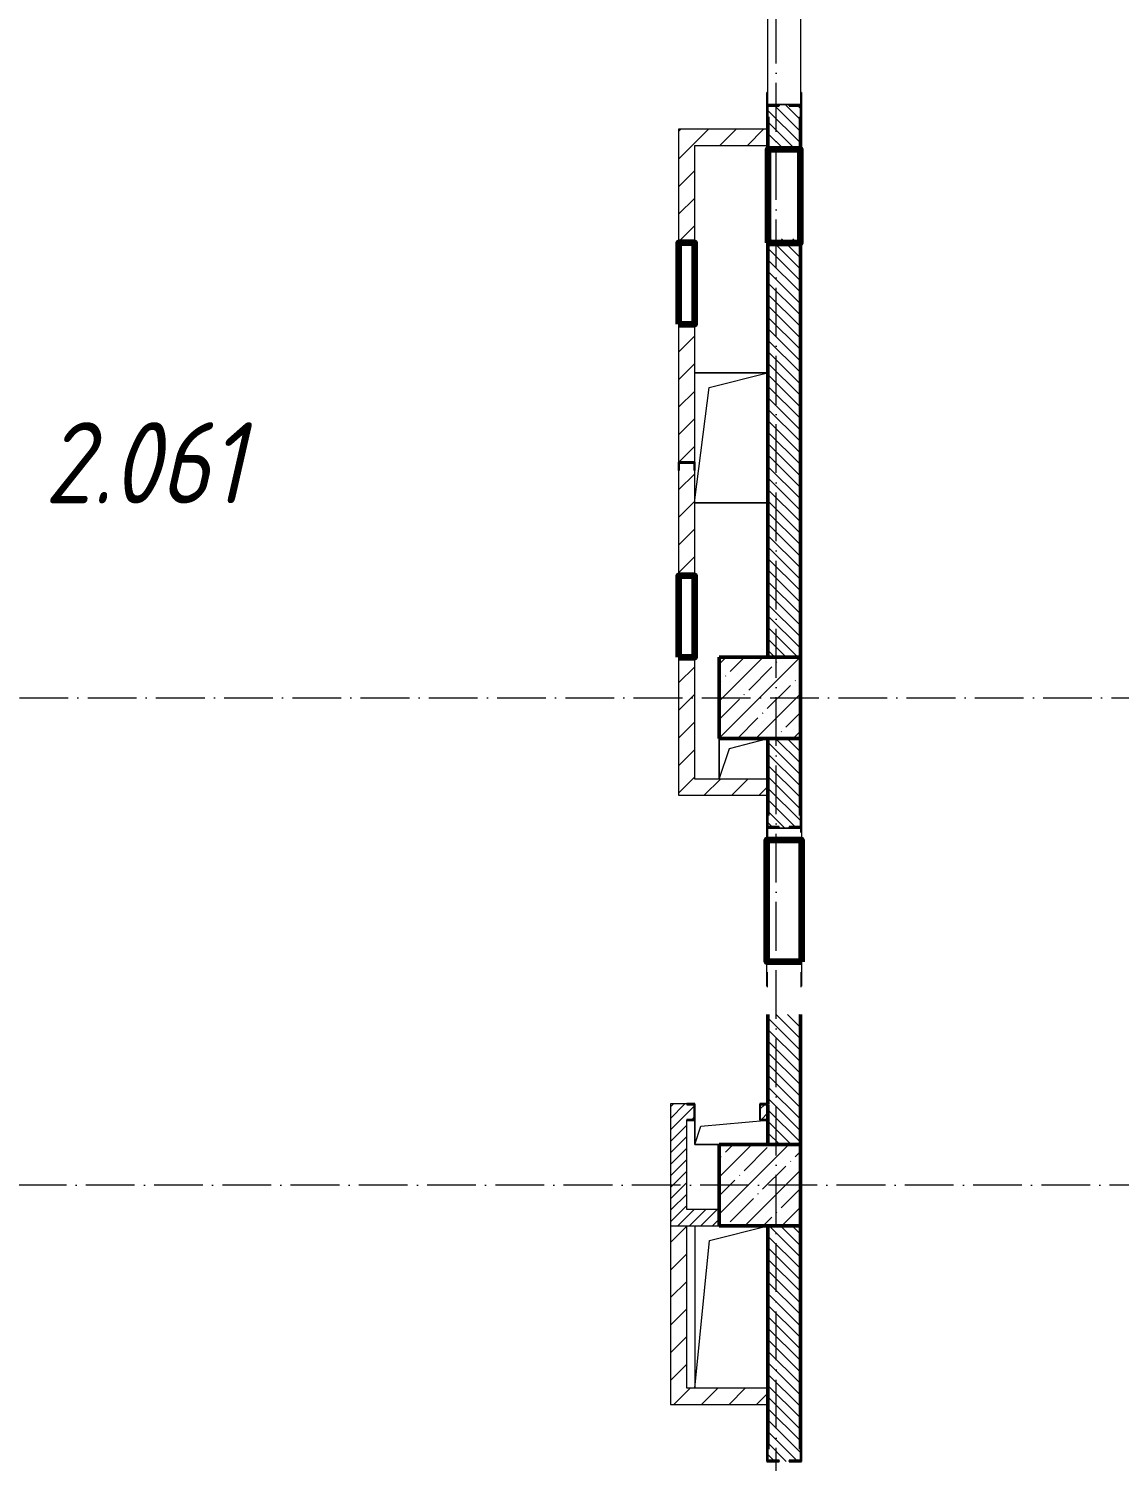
# Model space of a CAD drawing. Header units: millimetres. Extents: x -356862 to 418287, y 0 to 839748.
# Drawn here: x -14742 to -8028, y 480797 to 489616 of the extents above; entities that cross this region are included whole.
import ezdxf

# ---------------------------------------------------------------- set-up
doc = ezdxf.new("R2010")
doc.units = ezdxf.units.MM
doc.linetypes.add('50_200_ШТРИХ_1Т_ш5_п1_п1_', pattern=[700, 500, -100, 0, -100])
for name, color, linetype, lineweight in [('9.7) Заделка 956 шт', 6, 'Continuous', 158), ('A-FLOR-____-OTLN', 7, 'Continuous', 9), ('A-GENM-____-MCUT', 7, 'Continuous', 25), ('A-GENM-____-OTLN', 7, 'Continuous', 9), ('A-GENM-____-OTLN-1', 7, 'Continuous', 25), ('A-WALL-____-MCUT-2', 7, 'Continuous', 50), ('A-WALL-____-PATT-1', 7, 'Continuous', 9), ('A-WALL-FNSH-MCUT-1', 7, 'Continuous', 9), ('I-WALL-____-OTLN', 7, 'Continuous', 9), ('S-COLS-____-MCUT', 7, 'Continuous', 50), ('S-COLS-____-OTLN', 7, 'Continuous', 9), ('S-GRID-____-OTLN-1', 7, '50_200_ШТРИХ_1Т_ш5_п1_п1_', 9), ('Марки помещений', 7, 'Continuous', 9)]:
    doc.layers.add(name, color=color, linetype=linetype, lineweight=lineweight)
doc.styles.add('ISOCPEUR_I_3', font='isocpeui.ttf', dxfattribs={"width": 0.85, "height": 2.2})
pattern_1 = [(45, (-15591.663, 459015.94), (-35.35534, 35.35534), [])]
pattern_2 = [(45, (-15591.66, 459015.94), (-84.8528, 84.8528), [])]
pattern_3 = [(135, (-15591.663, 459015.94), (-35.35534, -35.35534), [])]

# ---------------------------------------------------------------- blocks, each defined once
blk = doc.blocks.new('BSC_Колонна _Прямоугольная - 500х500-V39-АР1_План отверстий 2 этажа в осях 1-64_А-ГГ')
at = {"layer": 'S-COLS-____-OTLN'}
h = blk.add_hatch(dxfattribs=at)
h.set_pattern_fill('FP_68', color=256, style=0, pattern_type=2)
h.set_pattern_definition([(45, (-5350, -26481.04), (-114.0493, 114.0493), []), (45, (-5235.95, -26481.04), (-114.0493, 114.0493), [201.613, -40.323, 3.353, -36.97])])
h.paths.add_polyline_path([(-250, -250), (250, -250), (250, 250), (-250, 250)], flags=0)
at = {"layer": 'S-COLS-____-MCUT'}
for p, q in [((250, 250), (-250, 250)), ((-250, 250), (-250, -250)), ((250, -250), (250, 250)), ((-250, -250), (250, -250))]:
    blk.add_line(p, q, dxfattribs=at)
blk = doc.blocks.new('BSC_Колонна _Прямоугольная - 500х500-V46-АР1_План отверстий 2 этажа в осях 1-64_А-ГГ')
at = {"layer": 'S-COLS-____-OTLN'}
h = blk.add_hatch(dxfattribs=at)
h.set_pattern_fill('FP_75', color=256, style=0, pattern_type=2)
h.set_pattern_definition([(45, (-5350, -23481.04), (-114.0493, 114.0493), []), (45, (-5235.95, -23481.04), (-114.0493, 114.0493), [201.613, -40.323, 3.353, -36.97])])
h.paths.add_polyline_path([(-250, -250), (250, -250), (250, 250), (-250, 250)], flags=0)
at = {"layer": 'S-COLS-____-MCUT'}
for p, q in [((250, 250), (-250, 250)), ((-250, 250), (-250, -250)), ((250, -250), (250, 250)), ((-250, -250), (250, -250))]:
    blk.add_line(p, q, dxfattribs=at)
blk = doc.blocks.new('154_Стойка_СКБ_Уголок - СМ-2480_200-28346303-АР1_План отверстий 2 этажа в осях 1-64_А-ГГ')
at = {"layer": 'A-GENM-____-MCUT'}
for p, q in [((125, 156), (125, 81)), ((200, 156), (125, 156)), ((131, 81), (131, 150)), ((131, 150), (200, 150)), ((200, 150), (200, 156)), ((125, 81), (131, 81)), ((131, 19), (125, 19)), ((125, 19), (125, -56)), ((131, -50), (131, 19)), ((125, -56), (200, -56)), ((200, -50), (131, -50)), ((200, -56), (200, -50))]:
    blk.add_line(p, q, dxfattribs=at)
blk = doc.blocks.new('Стойка_Влож_Полоса боковая - Полоса-28213942-АР1_План отверстий 2 этажа в осях 1-64_А-ГГ')
at = {"layer": 'A-GENM-____-OTLN'}
for p, q in [((-5, 60), (0, 60)), ((-5, -60), (-5, 60)), ((0, 31), (0, -31)), ((0, -60), (-5, -60))]:
    blk.add_line(p, q, dxfattribs=at)
blk = doc.blocks.new('Стойка_Влож_Уголок_Опорный - Уголок-28213941-АР1_План отверстий 2 этажа в осях 1-64_А-ГГ')
at = {"layer": 'A-GENM-____-OTLN'}
for p, q in [((-212, -6), (-212, 0)), ((0, 0), (0, -6)), ((-212, -75), (-212, -6)), ((-212, -6), (-206, -6)), ((-212, -75), (-206, -75)), ((-6, -6), (0, -6)), ((-6, -75), (0, -75)), ((0, -6), (0, -75))]:
    blk.add_line(p, q, dxfattribs=at)
blk = doc.blocks.new('154_Фахверк_СКБ_Швеллер - Тип_100_3960-28318856-АР1_План отверстий 2 этажа в осях 1-64_А-ГГ')
at = {"layer": 'A-GENM-____-MCUT'}
for p, q in [((175, 50), (125, 50)), ((125, 50), (125, -50)), ((128, 47), (175, 47)), ((128, -47), (128, 47)), ((175, 47), (175, 50)), ((125, -50), (175, -50)), ((175, -47), (128, -47)), ((175, -50), (175, -47))]:
    blk.add_line(p, q, dxfattribs=at)
blk = doc.blocks.new('154_Стойка_СКБ_Уголок - СМ-2480_200-V146-АР1_План отверстий 2 этажа в осях 1-64_А-ГГ')
at = {"layer": 'A-GENM-____-MCUT'}
for p, q in [((125, 156), (125, 150)), ((200, 156), (125, 156)), ((200, 150), (200, 156)), ((125, -50), (125, -56)), ((125, -56), (200, -56)), ((200, -56), (200, -50))]:
    blk.add_line(p, q, dxfattribs=at)
blk = doc.blocks.new('154_Фахверк_СКБ_Швеллер - Тип_100_3960_зеркало-29769493-АР1_План отверстий 2 этажа в осях 1-64_А-ГГ')
at = {"layer": 'A-GENM-____-MCUT'}
for p, q in [((175, 50), (125, 50)), ((125, 50), (125, -50)), ((128, 47), (175, 47)), ((128, -47), (128, 47)), ((175, 47), (175, 50)), ((125, -50), (175, -50)), ((175, -47), (128, -47)), ((175, -50), (175, -47))]:
    blk.add_line(p, q, dxfattribs=at)
blk = doc.blocks.new('AR_Отверстие прямоугольное _в плите_ - AR_Отверстие прямоугольное _в плите_-30459275-АР1_План отверстий 2 этажа в осях 1-64_А-ГГ')
at = {"layer": 'A-GENM-____-OTLN'}
for p, q in [((-225, 75), (-225, -75)), ((-225, -75), (-187.5, 37.5)), ((-187.5, 37.5), (225, 75)), ((-225, -75), (-75, -75))]:
    blk.add_line(p, q, dxfattribs=at)
blk = doc.blocks.new('AR_Отверстие прямоугольное _в плите_ - AR_Отверстие прямоугольное _в плите_-30552560-АР1_План отверстий 2 этажа в осях 1-64_А-ГГ')
at = {"layer": 'A-GENM-____-OTLN'}
for p, q in [((-225, 500), (-225, -500)), ((-135, 410), (225, 500)), ((-225, -500), (-135, 410))]:
    blk.add_line(p, q, dxfattribs=at)
blk = doc.blocks.new('AR_Отверстие прямоугольное _в плите_ - AR_Отверстие прямоугольное _в плите_-30552862-АР1_План отверстий 2 этажа в осях 1-64_А-ГГ')
at = {"layer": 'A-GENM-____-OTLN'}
for p, q in [((225, 400), (-222.7, 400)), ((-135, 310), (225, 400)), ((225, -400), (225, 400)), ((-222.7, -382), (-135, 310)), ((-222.7, -400), (225, -400))]:
    blk.add_line(p, q, dxfattribs=at)
blk = doc.blocks.new('AR_Отверстие прямоугольное _в плите_ - AR_Отверстие прямоугольное _в плите_-V189-АР1_План отверстий 2 этажа в осях 1-64_А-ГГ')
at = {"layer": 'A-GENM-____-OTLN'}
for p, q in [((-150, 125), (-150, -125)), ((-87.5, 62.5), (150, 125)), ((-150, -125), (-87.5, 62.5))]:
    blk.add_line(p, q, dxfattribs=at)
blk = doc.blocks.new('2этаж')
at = {"layer": 'S-GRID-____-OTLN-1', "color": 251, "ltscale": 0.6, "true_color": 0x636466}
for p, q in [((-10141.7, 454533.3), (-10141.7, 508896.9)), ((-20260.4, 485497), (11116.1, 485497)), ((11116.1, 482497), (-20260.4, 482497))]:
    blk.add_line(p, q, dxfattribs=at)

msp = doc.modelspace()

# ---------------------------------------------------------------- hatches: boundary and pattern name
at = {"layer": 'A-WALL-____-PATT-1'}
h = msp.add_hatch(dxfattribs=at)
h.set_pattern_fill('FP_6', color=256, style=0, pattern_type=2)
h.set_pattern_definition(pattern_3)
h.paths.add_polyline_path([(-9991.6634, 485746.983), (-9991.6634, 488321.983), (-10191.6634, 488321.983), (-10191.6634, 485746.983)], flags=0)
h.paths.add_polyline_path([(-10191.6634, 488871.983), (-9991.6634, 488871.983), (-9991.6634, 489140.983), (-10060.6634, 489140.983), (-10060.6634, 489146.983), (-10122.6634, 489146.983), (-10122.6634, 489140.983), (-10191.6634, 489140.983), (-10191.6634, 489071.983)], flags=0)
h.paths.add_polyline_path([(-10060.6634, 490846.983), (-10060.6634, 490852.983), (-9991.6634, 490852.983), (-9991.6634, 491246.983), (-10191.6634, 491246.983), (-10191.6634, 490852.983), (-10122.6634, 490852.983), (-10122.6634, 490846.983)], flags=0)
h = msp.add_hatch(dxfattribs=at)
h.set_pattern_fill('FP_4', color=256, style=0, pattern_type=2)
h.set_pattern_definition(pattern_2)
h.paths.add_polyline_path([(-10741.6634, 484896.983), (-10641.6634, 484896.983), (-10641.6634, 485746.983), (-10741.6634, 485746.983)], flags=0)
h.paths.add_polyline_path([(-10738.6634, 486246.983), (-10641.6634, 486246.983), (-10641.6634, 486896.983), (-10644.6634, 486896.983), (-10644.6634, 486943.983), (-10738.6634, 486943.983), (-10738.6634, 486896.983), (-10741.6634, 486896.983), (-10741.6634, 486246.983)], flags=0)
h.paths.add_polyline_path([(-10644.6634, 486946.983), (-10641.6634, 486946.983), (-10641.6634, 487796.983), (-10741.6634, 487796.983), (-10741.6634, 486946.983), (-10690.4134, 486946.983)], flags=0)
h.paths.add_polyline_path([(-10641.6634, 488296.983), (-10641.6634, 488996.983), (-10741.6634, 488996.983), (-10741.6634, 488296.983), (-10724.1634, 488296.983)], flags=0)
h = msp.add_hatch(dxfattribs=at)
h.set_pattern_fill('FP_4', color=256, style=0, pattern_type=2)
h.set_pattern_definition(pattern_2)
h.paths.add_polyline_path([(-10191.6634, 488896.983), (-10191.6634, 488996.983), (-10641.6634, 488996.983), (-10641.6634, 488896.983)], flags=0)
h = msp.add_hatch(dxfattribs=at)
h.set_pattern_fill('FP_6', color=256, style=0, pattern_type=2)
h.set_pattern_definition(pattern_3)
h.paths.add_polyline_path([(-9991.6634, 482746.983), (-9991.6634, 483546.983), (-10191.6634, 483546.983), (-10191.6634, 482746.983)], flags=0)
h.paths.add_polyline_path([(-10060.6634, 484696.983), (-10060.6634, 484702.983), (-9991.6634, 484702.983), (-9991.6634, 485246.983), (-10191.6634, 485246.983), (-10191.6634, 484702.983), (-10122.6634, 484702.983), (-10122.6634, 484696.983)], flags=0)
h = msp.add_hatch(dxfattribs=at)
h.set_pattern_fill('FP_4', color=256, style=0, pattern_type=2)
h.set_pattern_definition(pattern_2)
h.paths.add_polyline_path([(-10641.6634, 484896.983), (-10191.6634, 484896.983), (-10191.6634, 484996.983), (-10641.6634, 484996.983)], flags=0)
h = msp.add_hatch(dxfattribs=at)
h.set_pattern_fill('FP_5', color=256, style=0, pattern_type=2)
h.set_pattern_definition(pattern_1)
h.paths.add_polyline_path([(-10791.6634, 482896.983), (-10691.6634, 482896.983), (-10691.6634, 482899.983), (-10644.6634, 482899.983), (-10644.6634, 482993.983), (-10691.6634, 482993.983), (-10691.6634, 482996.983), (-10791.6634, 482996.983), (-10791.6634, 482899.983)], flags=0)
h.paths.add_polyline_path([(-10238.6634, 482899.983), (-10191.6634, 482899.983), (-10191.6634, 482993.983), (-10238.6634, 482993.983), (-10238.6634, 482987.583)], flags=0)
h = msp.add_hatch(dxfattribs=at)
h.set_pattern_fill('FP_5', color=256, style=0, pattern_type=2)
h.set_pattern_definition(pattern_1)
h.paths.add_polyline_path([(-10791.6634, 482346.983), (-10691.6634, 482346.983), (-10691.6634, 482896.983), (-10791.6634, 482896.983), (-10791.6634, 482890.6)], flags=0)
h = msp.add_hatch(dxfattribs=at)
h.set_pattern_fill('FP_5', color=256, style=0, pattern_type=2)
h.set_pattern_definition(pattern_1)
h.paths.add_polyline_path([(-10491.6634, 482246.983), (-10491.6634, 482346.983), (-10791.6634, 482346.983), (-10791.6634, 482246.983)], flags=0)
h = msp.add_hatch(dxfattribs=at)
h.set_pattern_fill('FP_4', color=256, style=0, pattern_type=2)
h.set_pattern_definition(pattern_2)
h.paths.add_polyline_path([(-10791.6634, 481146.983), (-10691.6634, 481146.983), (-10691.6634, 482246.983), (-10791.6634, 482246.983)], flags=0)
h = msp.add_hatch(dxfattribs=at)
h.set_pattern_fill('FP_6', color=256, style=0, pattern_type=2)
h.set_pattern_definition(pattern_3)
h.paths.add_polyline_path([(-10122.6634, 476746.983), (-9991.6634, 476746.983), (-9991.6634, 476940.983), (-10060.6634, 476940.983), (-10060.6634, 476946.983), (-10122.6634, 476946.983), (-10122.6634, 476940.983), (-10191.6634, 476940.983), (-10191.6634, 476746.983)], flags=0)
h.paths.add_polyline_path([(-10060.6634, 478646.983), (-10060.6634, 478652.983), (-9991.6634, 478652.983), (-9991.6634, 479890.983), (-10060.6634, 479890.983), (-10060.6634, 479896.983), (-10122.6634, 479896.983), (-10122.6634, 479890.983), (-10191.6634, 479890.983), (-10191.6634, 478652.983), (-10122.6634, 478652.983), (-10122.6634, 478646.983)], flags=0)
h.paths.add_polyline_path([(-10060.6634, 480796.983), (-10060.6634, 480802.983), (-9991.6634, 480802.983), (-9991.6634, 482246.983), (-10191.6634, 482246.983), (-10191.6634, 480802.983), (-10122.6634, 480802.983), (-10122.6634, 480796.983)], flags=0)
h = msp.add_hatch(dxfattribs=at)
h.set_pattern_fill('FP_4', color=256, style=0, pattern_type=2)
h.set_pattern_definition(pattern_2)
h.paths.add_polyline_path([(-10691.6634, 481146.983), (-10191.6634, 481146.983), (-10191.6634, 481246.983), (-10691.6634, 481246.983)], flags=0)

# ---------------------------------------------------------------- linework, layer by layer
at = {"layer": '9.7) Заделка 956 шт'}
for points in [[(-10191.6634, 488296.983), (-9991.6634, 488296.983), (-9991.6634, 488871.983), (-10191.6634, 488871.983)], [(-10741.6634, 487796.983), (-10641.6634, 487796.983), (-10641.6634, 488296.983), (-10741.6634, 488296.983)], [(-10741.6634, 485746.983), (-10641.6634, 485746.983), (-10641.6634, 486246.983), (-10741.6634, 486246.983)], [(-9985.6634, 483871.983), (-10197.6634, 483871.983), (-10197.6634, 484621.983), (-9985.6634, 484621.983)]]:
    msp.add_lwpolyline(points, close=True, dxfattribs=at)
at = {"layer": 'A-FLOR-____-OTLN'}
for p, q in [((-10641.6634, 487496.983), (-10193.9408, 487496.983)), ((-10193.9408, 487496.983), (-10193.9408, 486696.983)), ((-10193.9408, 486696.983), (-10641.6634, 486696.983)), ((-10491.6634, 484996.983), (-10491.6634, 485246.983)), ((-10641.6634, 482746.983), (-10641.6634, 482896.983)), ((-10491.6634, 482746.983), (-10641.6634, 482746.983))]:
    msp.add_line(p, q, dxfattribs=at)
at = {"layer": 'A-WALL-____-MCUT-2'}
for p, q in [((-10191.6634, 489071.983), (-10191.6634, 488871.983)), ((-9991.6634, 488871.983), (-9991.6634, 489071.983)), ((-10191.6634, 488321.983), (-10191.6634, 485746.983)), ((-9991.6634, 485746.983), (-9991.6634, 488321.983)), ((-10191.6634, 485246.983), (-10191.6634, 484771.983)), ((-9991.6634, 484771.983), (-9991.6634, 485246.983)), ((-10191.6634, 483546.983), (-10191.6634, 482996.983)), ((-9991.6634, 482746.983), (-9991.6634, 483546.983)), ((-10191.6634, 482993.983), (-10191.6634, 482899.983)), ((-10191.6634, 482896.983), (-10191.6634, 482746.983)), ((-10191.6634, 482246.983), (-10191.6634, 480871.983)), ((-9991.6634, 480871.983), (-9991.6634, 482246.983))]:
    msp.add_line(p, q, dxfattribs=at)
at = {"layer": 'A-WALL-FNSH-MCUT-1'}
for p, q in [((-10741.6634, 488996.983), (-10741.6634, 488296.983)), ((-10191.6634, 488996.983), (-10741.6634, 488996.983)), ((-10641.6634, 488296.983), (-10641.6634, 488896.983)), ((-10641.6634, 488896.983), (-10191.6634, 488896.983)), ((-10741.6634, 487796.983), (-10741.6634, 486946.983)), ((-10641.6634, 486946.983), (-10641.6634, 487796.983)), ((-10741.6634, 486896.983), (-10741.6634, 486246.983)), ((-10641.6634, 486246.983), (-10641.6634, 486896.983)), ((-10741.6634, 485746.983), (-10741.6634, 484896.983)), ((-10641.6634, 484996.983), (-10641.6634, 485746.983)), ((-10191.6634, 484996.983), (-10641.6634, 484996.983)), ((-10741.6634, 484896.983), (-10191.6634, 484896.983)), ((-10691.6634, 482996.983), (-10791.6634, 482996.983)), ((-10791.6634, 482996.983), (-10791.6634, 481146.983)), ((-10691.6634, 482346.983), (-10691.6634, 482896.983)), ((-10491.6634, 482346.983), (-10691.6634, 482346.983)), ((-10791.6634, 482246.983), (-10491.6634, 482246.983)), ((-10691.6634, 481246.983), (-10691.6634, 482246.983)), ((-10191.6634, 481246.983), (-10691.6634, 481246.983)), ((-10791.6634, 481146.983), (-10191.6634, 481146.983))]:
    msp.add_line(p, q, dxfattribs=at)
at = {"layer": 'I-WALL-____-OTLN'}
for p, q in [((-10191.6634, 489146.983), (-10191.6634, 490171.983)), ((-9991.6634, 490171.983), (-9991.6634, 489146.983)), ((-10191.6634, 483946.983), (-10191.6634, 484696.983)), ((-9991.6634, 484696.983), (-9991.6634, 484666.983))]:
    msp.add_line(p, q, dxfattribs=at)
at = {"layer": 'S-GRID-____-OTLN-1', "color": 251, "ltscale": 0.6, "true_color": 0x636466}
for p, q in [((-10141.6634, 454533.3346), (-10141.6634, 508896.9006)), ((-10141.6634, 454533.3346), (-10141.6634, 508896.9006)), ((-20260.4336, 485496.983), (11116.0758, 485496.983)), ((-20260.4336, 485496.983), (11116.0758, 485496.983)), ((11116.0758, 482496.983), (-20260.4336, 482496.983)), ((11116.0758, 482496.983), (-20260.4336, 482496.983))]:
    msp.add_line(p, q, dxfattribs=at)

# ---------------------------------------------------------------- block references
at = {"color": 18, "true_color": 0x000000}
msp.add_blockref('2этаж', (0, 0), dxfattribs=at)
at = {"layer": 'A-GENM-____-OTLN'}
for name, p, rotation in [('Стойка_Влож_Уголок_Опорный - Уголок-28213941-АР1_План отверстий 2 этажа в осях 1-64_А-ГГ', (-10197.6634, 489146.983), 180), ('Стойка_Влож_Полоса боковая - Полоса-28213942-АР1_План отверстий 2 этажа в осях 1-64_А-ГГ', (-10091.6634, 489146.983), 269.9999999999999), ('Стойка_Влож_Полоса боковая - Полоса-28213942-АР1_План отверстий 2 этажа в осях 1-64_А-ГГ', (-10091.6634, 484696.983), 89.99999999999993), ('Стойка_Влож_Уголок_Опорный - Уголок-28213941-АР1_План отверстий 2 этажа в осях 1-64_А-ГГ', (-10197.6634, 483796.983), 180)]:
    msp.add_blockref(name, p, dxfattribs=dict(at, rotation=rotation))
for name, p in [('AR_Отверстие прямоугольное _в плите_ - AR_Отверстие прямоугольное _в плите_-30552862-АР1_План отверстий 2 этажа в осях 1-64_А-ГГ', (-10418.9408, 487096.983)), ('AR_Отверстие прямоугольное _в плите_ - AR_Отверстие прямоугольное _в плите_-V189-АР1_План отверстий 2 этажа в осях 1-64_А-ГГ', (-10341.6634, 485121.983)), ('Стойка_Влож_Уголок_Опорный - Уголок-28213941-АР1_План отверстий 2 этажа в осях 1-64_А-ГГ', (-9985.6634, 484696.983)), ('AR_Отверстие прямоугольное _в плите_ - AR_Отверстие прямоугольное _в плите_-30459275-АР1_План отверстий 2 этажа в осях 1-64_А-ГГ', (-10416.6634, 482821.983)), ('AR_Отверстие прямоугольное _в плите_ - AR_Отверстие прямоугольное _в плите_-30552560-АР1_План отверстий 2 этажа в осях 1-64_А-ГГ', (-10416.6634, 481746.983))]:
    msp.add_blockref(name, p, dxfattribs=at)
at = {"layer": 'A-GENM-____-OTLN-1'}
for name, p, rotation in [('154_Стойка_СКБ_Уголок - СМ-2480_200-28346303-АР1_План отверстий 2 этажа в осях 1-64_А-ГГ', (-10141.6634, 489271.983), 269.9999999999999), ('154_Фахверк_СКБ_Швеллер - Тип_100_3960-28318856-АР1_План отверстий 2 этажа в осях 1-64_А-ГГ', (-10691.6634, 487071.983), 269.9999999999999), ('154_Стойка_СКБ_Уголок - СМ-2480_200-28346303-АР1_План отверстий 2 этажа в осях 1-64_А-ГГ', (-10041.6634, 484571.983), 89.99999999999991), ('154_Стойка_СКБ_Уголок - СМ-2480_200-V146-АР1_План отверстий 2 этажа в осях 1-64_А-ГГ', (-10141.6634, 483921.983), 269.9999999999999), ('154_Фахверк_СКБ_Швеллер - Тип_100_3960_зеркало-29769493-АР1_План отверстий 2 этажа в осях 1-64_А-ГГ', (-10516.6634, 482946.983), 180), ('154_Стойка_СКБ_Уголок - СМ-2480_200-28346303-АР1_План отверстий 2 этажа в осях 1-64_А-ГГ', (-10041.6634, 480671.983), 89.99999999999991)]:
    msp.add_blockref(name, p, dxfattribs=dict(at, rotation=rotation))
msp.add_blockref('154_Фахверк_СКБ_Швеллер - Тип_100_3960_зеркало-29769493-АР1_План отверстий 2 этажа в осях 1-64_А-ГГ', (-10366.6634, 482946.983), dxfattribs=at)
at = {"layer": 'S-COLS-____-OTLN'}
for name, p in [('BSC_Колонна _Прямоугольная - 500х500-V39-АР1_План отверстий 2 этажа в осях 1-64_А-ГГ', (-10241.6634, 485496.983)), ('BSC_Колонна _Прямоугольная - 500х500-V46-АР1_План отверстий 2 этажа в осях 1-64_А-ГГ', (-10241.6634, 482496.983))]:
    msp.add_blockref(name, p, dxfattribs=at)

# ---------------------------------------------------------------- texts
at = {"layer": 'Марки помещений', "insert": (-14644.802, 487193.514), "char_height": 500, "width": 737.5525, "attachment_point": 1, "style": 'ISOCPEUR_I_3'}
msp.add_mtext('2.061', dxfattribs=at)

doc.saveas('drawing.dxf')
